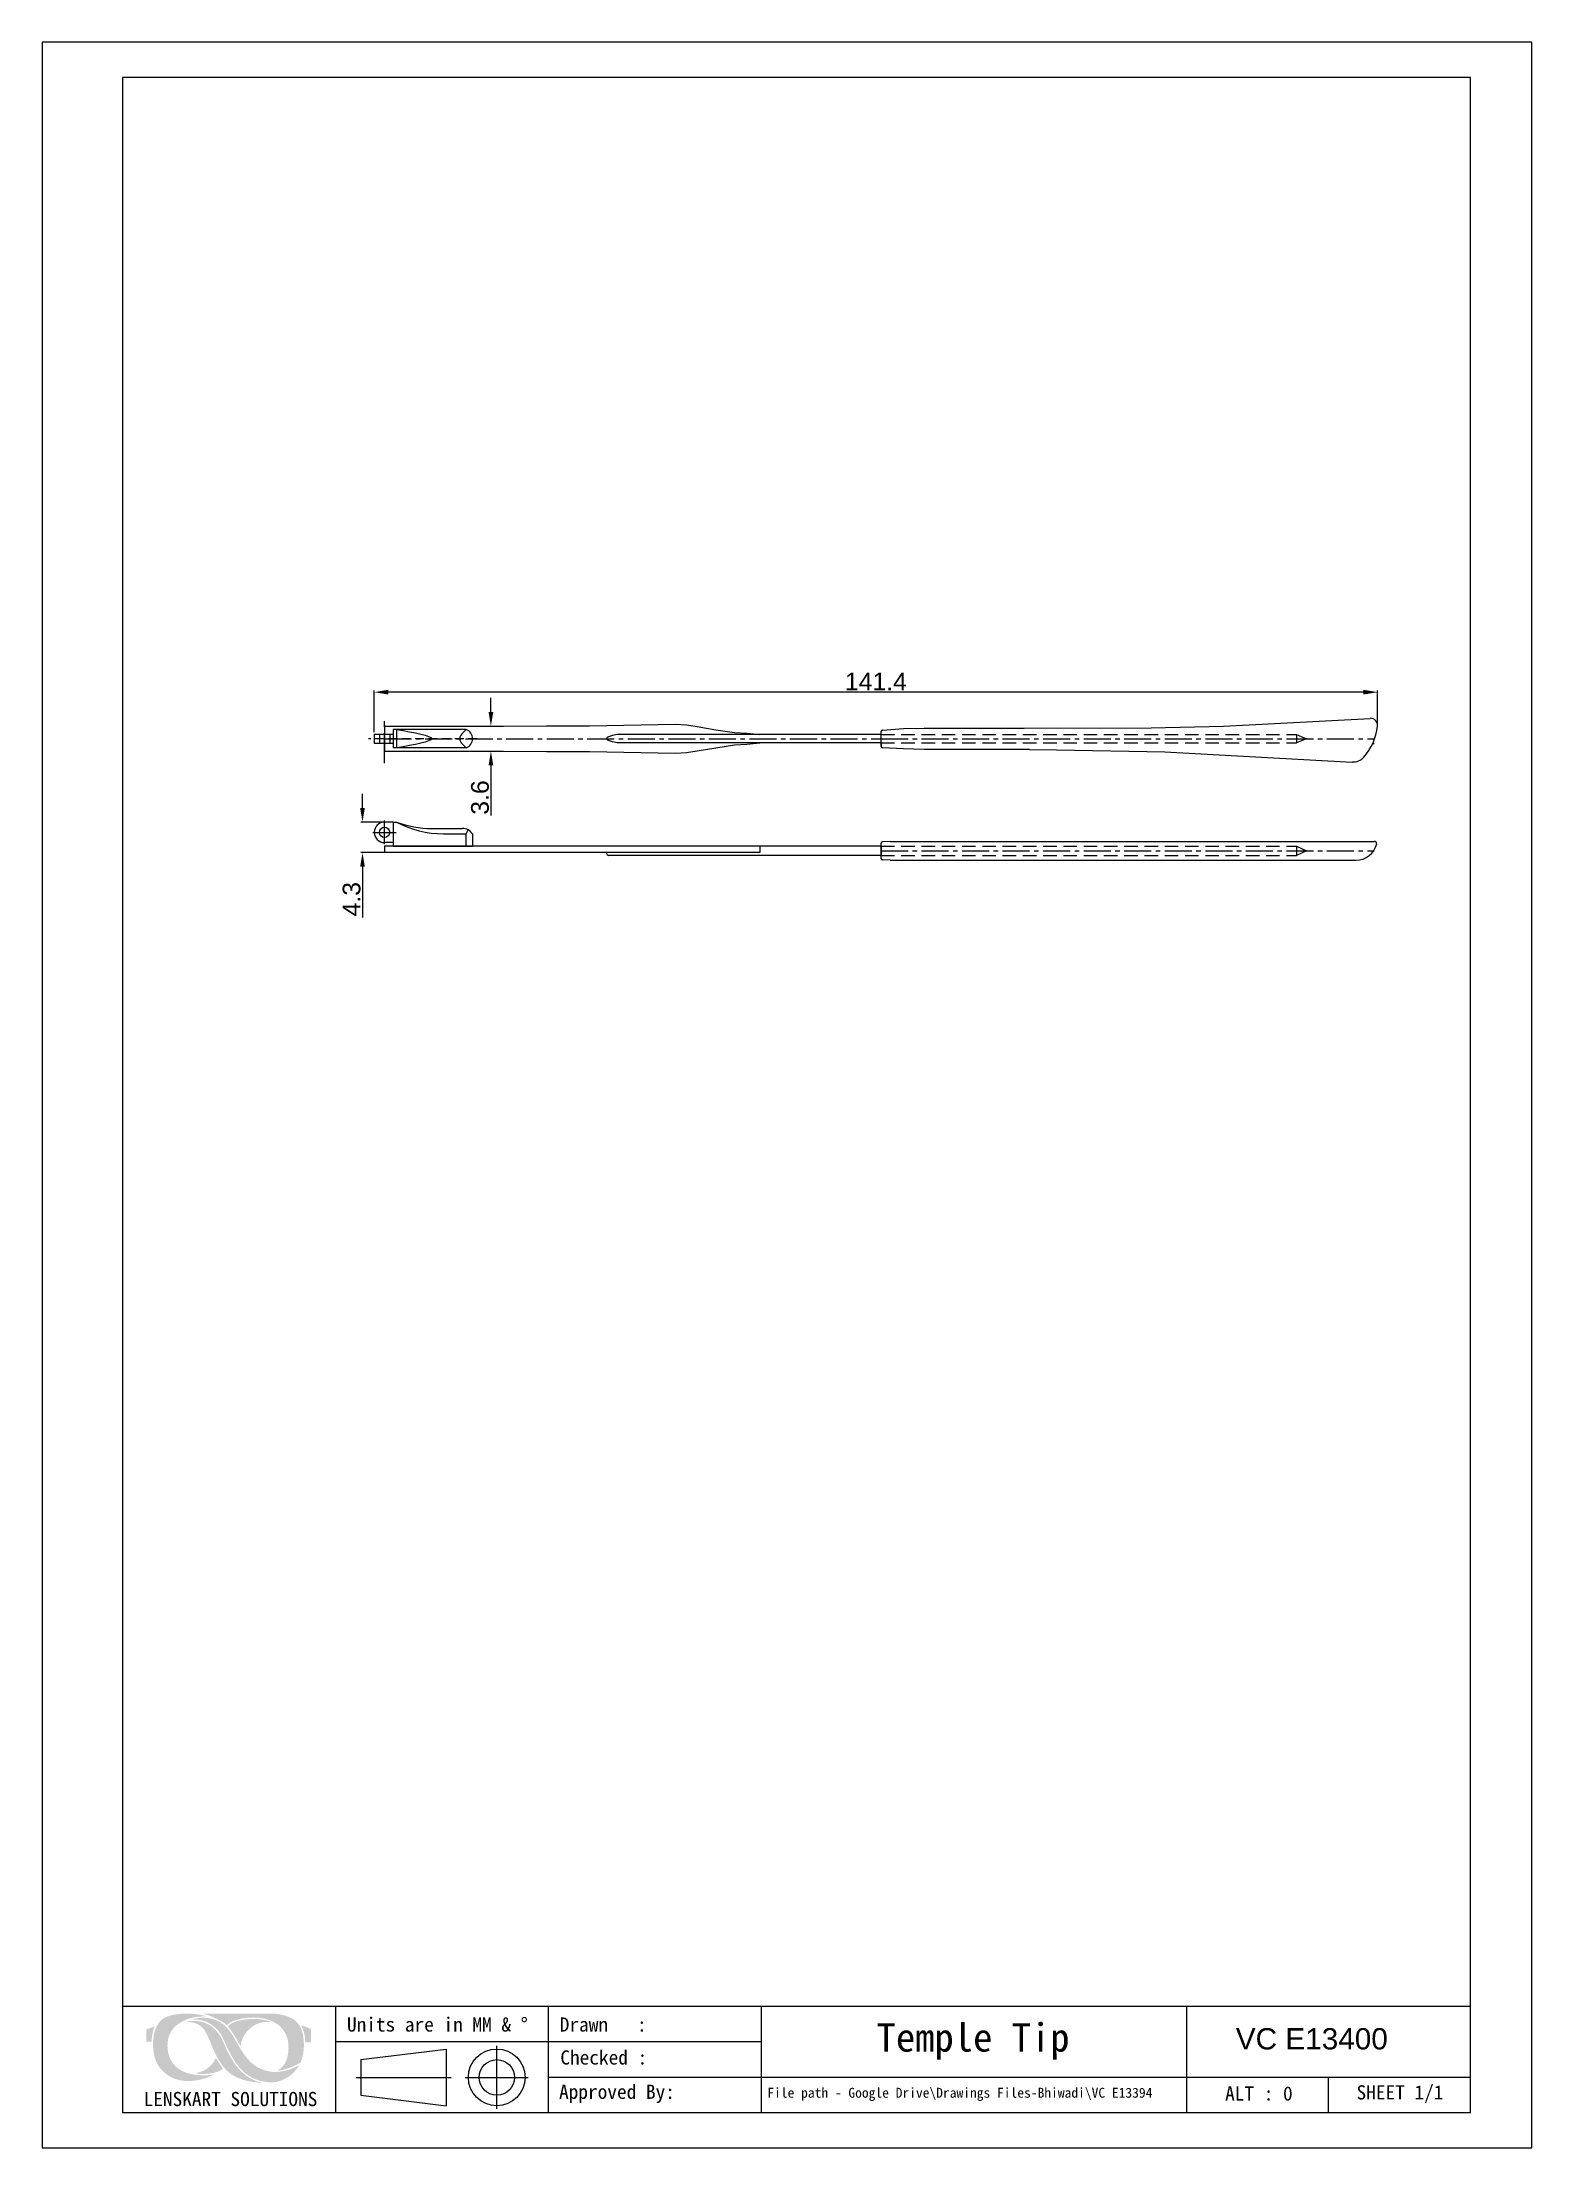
# Model space of a CAD drawing. Header units: inches. Extents: x 21 to 231, y -161 to 136.
import ezdxf

# ---------------------------------------------------------------- set-up
doc = ezdxf.new("R2010")
doc.units = ezdxf.units.IN
doc.header["$MEASUREMENT"] = 0
for name, pattern in [('CENTER', [50.8, 31.75, -6.35, 6.35, -6.35]), ('CENTER2', [28.575, 19.05, -3.175, 3.175, -3.175]), ('HIDDEN', [9.525, 6.35, -3.175]), ('HIDDEN2', [0.1875, 0.125, -0.0625])]:
    doc.linetypes.add(name, pattern=pattern)
for name, color, linetype in [('Center Line', 2, 'CENTER2'), ('Dimension', 3, 'Continuous'), ('Hidden Line', 1, 'HIDDEN2'), ('图框-线条', 7, 'Continuous')]:
    doc.layers.add(name, color=color, linetype=linetype)
doc.layers.add('绘图层', color=7, linetype='Continuous', lineweight=15)
doc.styles.get("Standard").update_dxf_attribs({"font": 'arial.ttf'})
doc.styles.add('宋体', font='SimSun.ttf')
doc.dimstyles.new('Standard$0', dxfattribs={"dimtxt": 2.3, "dimasz": 2, "dimexe": 1, "dimexo": 1, "dimgap": 1, "dimtad": 1, "dimdec": 1, "dimzin": 0, "dimdsep": 46, "dimtxsty": 'Standard', "dimcen": 0, "dimclrd": 4, "dimclre": 4, "dimclrt": 4, "dimadec": 1, "dimazin": 0, "dimtfac": 1, "dimtdec": 1, "dimtofl": 0, "dimtmove": 0, "dimatfit": 0, "dimfxl": 1, "dimtfillclr": 256, "dimtolj": 1, "dimtzin": 0, "dimlwd": -1, "dimlwe": -1, "dimarcsym": 1})

# ---------------------------------------------------------------- blocks, each defined once
blk = doc.blocks.new('*D4')
at = {"layer": 'Defpoints', "color": 0, "transparency": 16777216}
for p in [(67.33, 44.23), (208.76, 39.55), (67.33, 38.32)]:
    blk.add_point(p, dxfattribs=at)
at = {"layer": 'Dimension', "color": 3, "transparency": 16777216}
for p, q in [((67.33, 38.57), (67.33, 44.48)), ((206.76, 44.23), (69.33, 44.23)), ((208.76, 39.8), (208.76, 44.48))]:
    blk.add_line(p, q, dxfattribs=at)
for points in [[(69.33, 44.57), (69.33, 43.9), (67.33, 44.23)], [(206.76, 44.57), (206.76, 43.9), (208.76, 44.23)]]:
    blk.add_solid(points, dxfattribs=at)
at = {"layer": 'Dimension', "transparency": 16777216, "insert": (138.04, 45.74), "char_height": 2.5, "attachment_point": 5}
blk.add_mtext('\\A1;141.4', dxfattribs=at)
blk = doc.blocks.new('*D5')
at = {"layer": 'Defpoints', "color": 0, "transparency": 16777216}
for p in [(69.98, 25.91), (65.67, 21.61), (69.98, 21.61)]:
    blk.add_point(p, dxfattribs=at)
at = {"layer": 'Dimension', "color": 3, "transparency": 16777216}
for p, q in [((65.67, 27.91), (65.67, 29.91)), ((69.73, 25.91), (65.42, 25.91)), ((69.73, 21.61), (65.42, 21.61)), ((65.67, 19.61), (65.67, 12.45))]:
    blk.add_line(p, q, dxfattribs=at)
for points in [[(65.34, 27.91), (66, 27.91), (65.67, 25.91)], [(65.34, 19.61), (66, 19.61), (65.67, 21.61)]]:
    blk.add_solid(points, dxfattribs=at)
at = {"layer": 'Dimension', "transparency": 16777216, "insert": (64.14, 15.03), "char_height": 2.5, "attachment_point": 5, "rotation": 90}
blk.add_mtext('\\A1;4.3', dxfattribs=at)
blk = doc.blocks.new('*D8')
at = {"layer": 'Defpoints', "color": 0, "transparency": 16777216}
for p in [(82.19, 39.45), (82.19, 35.89), (83.77, 35.89)]:
    blk.add_point(p, dxfattribs=at)
at = {"layer": 'Dimension', "color": 3, "transparency": 16777216}
for p, q in [((83.77, 41.45), (83.77, 43.45)), ((82.44, 39.45), (84.02, 39.45)), ((82.44, 35.89), (84.02, 35.89)), ((83.77, 33.89), (83.77, 26.84))]:
    blk.add_line(p, q, dxfattribs=at)
for points in [[(83.44, 41.45), (84.11, 41.45), (83.77, 39.45)], [(83.44, 33.89), (84.11, 33.89), (83.77, 35.89)]]:
    blk.add_solid(points, dxfattribs=at)
at = {"layer": 'Dimension', "transparency": 16777216, "insert": (82.24, 29.37), "char_height": 2.5, "attachment_point": 5, "rotation": 90}
blk.add_mtext('\\A1;3.6', dxfattribs=at)

msp = doc.modelspace()

# ---------------------------------------------------------------- hatches: boundary and pattern name
at = {"layer": '图框-线条', "lineweight": 0, "ltscale": 0.1}
h = msp.add_hatch(color=252, dxfattribs=at)
edge = h.paths.add_edge_path()
edge.add_spline(control_points=[(35.21, -144.39), (35.21, -144.39), (35.21, -146.1), (35.21, -146.1), (35.21, -146.1), (35.21, -146.1), (35.92, -146.1), (35.92, -146.1), (35.92, -146.1), (35.98, -145.7), (35.98, -145.35), (36.06, -144.95), (36.06, -144.95), (36.13, -144.6), (36.24, -144.25), (36.36, -143.95), (36.36, -143.95), (36.36, -143.95), (35.21, -144.39), (35.21, -144.39)], knot_values=[0, 0, 0, 0, 0.166667, 0.166667, 0.166667, 0.166667, 0.333333, 0.333333, 0.333333, 0.333333, 0.5, 0.5, 0.5, 0.5, 0.666667, 0.666667, 0.666667, 0.666667, 1, 1, 1, 1], degree=3, periodic=0)
edge = h.paths.add_edge_path()
edge.add_spline(control_points=[(57.61, -146.18), (57.61, -146.18), (58.42, -146.18), (58.42, -146.18), (58.42, -146.18), (58.42, -146.18), (58.42, -144.33), (58.42, -144.33), (58.42, -144.33), (58.42, -144.33), (57.01, -143.77), (57.01, -143.77), (57.01, -143.77), (57.16, -144.13), (57.32, -144.39), (57.43, -144.84), (57.43, -144.84), (57.54, -145.29), (57.57, -145.69), (57.61, -146.18)], knot_values=[0, 0, 0, 0, 0.166667, 0.166667, 0.166667, 0.166667, 0.333333, 0.333333, 0.333333, 0.333333, 0.5, 0.5, 0.5, 0.5, 0.666667, 0.666667, 0.666667, 0.666667, 1, 1, 1, 1], degree=3, periodic=0)
edge = h.paths.add_edge_path(flags=17)
edge.add_spline(control_points=[(42.13, -150.52), (42.26, -150.63), (43.09, -150.64), (43.23, -150.65), (43.23, -150.65), (44.11, -150.68), (45.43, -150.46), (46.01, -149.91), (46.01, -149.91), (45.95, -149.82), (45.92, -149.79), (45.87, -149.72), (45.87, -149.72), (45.87, -149.72), (45, -148.43), (45, -148.43), (45, -148.43), (44.79, -148.69), (44.69, -149.19), (43.89, -149.8), (43.89, -149.8), (43.42, -150.17), (42.86, -150.42), (42.13, -150.52)], knot_values=[0, 0, 0, 0, 0.142857, 0.142857, 0.142857, 0.142857, 0.285714, 0.285714, 0.285714, 0.285714, 0.428571, 0.428571, 0.428571, 0.428571, 0.571429, 0.571429, 0.571429, 0.571429, 0.714286, 0.714286, 0.714286, 0.714286, 1, 1, 1, 1], degree=3, periodic=0)
edge = h.paths.add_edge_path(flags=17)
edge.add_spline(control_points=[(46.68, -143.95), (46.73, -144.03), (46.74, -144.02), (46.8, -144.09), (46.8, -144.09), (47.45, -144.83), (48.38, -146.62), (48.5, -146.75), (48.5, -146.75), (48.56, -145.25), (49.81, -143.94), (51.05, -143.51), (51.05, -143.51), (51.7, -143.28), (52.05, -143.28), (52.77, -143.34), (52.77, -143.34), (52.53, -143.15), (51.52, -142.98), (51.27, -142.95), (51.27, -142.95), (50.06, -142.82), (48.3, -142.93), (47.22, -143.53), (47.22, -143.53), (47.05, -143.63), (46.74, -143.82), (46.68, -143.95)], knot_values=[0, 0, 0, 0, 0.125, 0.125, 0.125, 0.125, 0.25, 0.25, 0.25, 0.25, 0.375, 0.375, 0.375, 0.375, 0.5, 0.5, 0.5, 0.5, 0.625, 0.625, 0.625, 0.625, 0.75, 0.75, 0.75, 0.75, 1, 1, 1, 1], degree=3, periodic=0)
edge = h.paths.add_edge_path()
edge.add_spline(control_points=[(46.1, -146.3), (45.69, -145.38), (45.57, -145.13), (44.93, -144.44), (44.93, -144.44), (44.05, -143.49), (42.71, -143.03), (41.38, -143.2), (41.38, -143.2), (41.29, -143.22), (41.22, -143.23), (41.13, -143.24), (41.13, -143.24), (41.13, -143.24), (40.9, -143.32), (40.9, -143.32), (40.9, -143.32), (41.67, -143.35), (42.26, -143.46), (42.77, -143.85), (42.77, -143.85), (43.28, -144.23), (43.47, -144.53), (43.8, -145.2), (43.8, -145.2), (44.33, -146.28), (44.68, -147.49), (45.28, -148.49), (45.28, -148.49), (45.91, -149.56), (46.52, -150.34), (47.58, -150.96), (47.58, -150.96), (48.44, -151.46), (50.23, -151.93), (51.42, -151.88), (51.42, -151.88), (51.28, -151.82), (51.1, -151.79), (50.94, -151.74), (50.94, -151.74), (48.73, -151.07), (47.45, -149.19), (46.48, -147.13), (46.48, -147.13), (46.35, -146.86), (46.23, -146.58), (46.1, -146.3)], knot_values=[0, 0, 0, 0, 0.076923, 0.076923, 0.076923, 0.076923, 0.153846, 0.153846, 0.153846, 0.153846, 0.230769, 0.230769, 0.230769, 0.230769, 0.307692, 0.307692, 0.307692, 0.307692, 0.384615, 0.384615, 0.384615, 0.384615, 0.461538, 0.461538, 0.461538, 0.461538, 0.538462, 0.538462, 0.538462, 0.538462, 0.615385, 0.615385, 0.615385, 0.615385, 0.692308, 0.692308, 0.692308, 0.692308, 0.769231, 0.769231, 0.769231, 0.769231, 0.846154, 0.846154, 0.846154, 0.846154, 1, 1, 1, 1], degree=3, periodic=0)
edge = h.paths.add_edge_path()
edge.add_spline(control_points=[(56.72, -149.45), (56.69, -149.45), (55.87, -149.84), (55.7, -149.9), (55.7, -149.9), (55.35, -150.04), (54.93, -150.17), (54.54, -150.24), (54.54, -150.24), (53.57, -150.43), (52.85, -150.43), (51.92, -150.16), (51.92, -150.16), (50.34, -149.69), (49.41, -148.58), (48.67, -147.43), (48.67, -147.43), (47.34, -145.37), (46.81, -143.38), (44.26, -142.84), (44.26, -142.84), (43.83, -142.75), (43.32, -142.71), (42.86, -142.75), (42.86, -142.75), (42.56, -142.77), (41.84, -142.84), (41.62, -142.97), (41.62, -142.97), (42.74, -142.95), (43.62, -143.17), (44.42, -143.74), (44.42, -143.74), (46.07, -144.92), (46.12, -146.16), (46.99, -147.71), (46.99, -147.71), (47.4, -148.45), (47.7, -149.02), (48.27, -149.69), (48.27, -149.69), (49.46, -151.08), (50.72, -151.7), (52.66, -151.84), (52.66, -151.84), (53.6, -151.91), (54.54, -151.49), (55.16, -151.1), (55.16, -151.1), (55.59, -150.84), (55.93, -150.5), (56.25, -150.13), (56.25, -150.13), (56.41, -149.94), (56.59, -149.65), (56.72, -149.45)], knot_values=[0, 0, 0, 0, 0.066667, 0.066667, 0.066667, 0.066667, 0.133333, 0.133333, 0.133333, 0.133333, 0.2, 0.2, 0.2, 0.2, 0.266667, 0.266667, 0.266667, 0.266667, 0.333333, 0.333333, 0.333333, 0.333333, 0.4, 0.4, 0.4, 0.4, 0.466667, 0.466667, 0.466667, 0.466667, 0.533333, 0.533333, 0.533333, 0.533333, 0.6, 0.6, 0.6, 0.6, 0.666667, 0.666667, 0.666667, 0.666667, 0.733333, 0.733333, 0.733333, 0.733333, 0.8, 0.8, 0.8, 0.8, 0.866667, 0.866667, 0.866667, 0.866667, 1, 1, 1, 1], degree=3, periodic=0)
edge = h.paths.add_edge_path()
edge.add_spline(control_points=[(46.53, -143.79), (47.09, -143.35), (47.25, -143.21), (48.07, -142.98), (48.07, -142.98), (49.94, -142.46), (52.35, -142.6), (53.82, -143.75), (53.82, -143.75), (54.62, -144.38), (55.28, -145.48), (55.24, -147.03), (55.24, -147.03), (55.21, -148.17), (54.93, -149.28), (54.03, -149.94), (54.03, -149.94), (53.97, -149.98), (53.72, -150.14), (53.66, -150.16), (53.66, -150.16), (54.55, -150.21), (55.94, -149.61), (56.68, -149.19), (56.68, -149.19), (56.96, -149.03), (56.93, -149.06), (57.05, -148.74), (57.05, -148.74), (57.51, -147.48), (57.53, -145.73), (57.1, -144.5), (57.1, -144.5), (56.91, -143.94), (56.69, -143.64), (56.33, -143.27), (56.33, -143.27), (55.57, -142.51), (54.06, -142.16), (52.96, -142.16), (52.96, -142.16), (49.74, -142.16), (46.43, -142.12), (43.22, -142.16), (43.22, -142.16), (43.46, -142.26), (43.87, -142.36), (44.14, -142.45), (44.14, -142.45), (44.41, -142.55), (45.59, -143.11), (45.83, -143.25), (45.83, -143.25), (46.15, -143.44), (46.47, -143.75), (46.53, -143.79)], knot_values=[0, 0, 0, 0, 0.066667, 0.066667, 0.066667, 0.066667, 0.133333, 0.133333, 0.133333, 0.133333, 0.2, 0.2, 0.2, 0.2, 0.266667, 0.266667, 0.266667, 0.266667, 0.333333, 0.333333, 0.333333, 0.333333, 0.4, 0.4, 0.4, 0.4, 0.466667, 0.466667, 0.466667, 0.466667, 0.533333, 0.533333, 0.533333, 0.533333, 0.6, 0.6, 0.6, 0.6, 0.666667, 0.666667, 0.666667, 0.666667, 0.733333, 0.733333, 0.733333, 0.733333, 0.8, 0.8, 0.8, 0.8, 0.866667, 0.866667, 0.866667, 0.866667, 1, 1, 1, 1], degree=3, periodic=0)
edge = h.paths.add_edge_path()
edge.add_spline(control_points=[(44.75, -150.74), (44.61, -150.73), (44.34, -150.79), (44.18, -150.81), (44.18, -150.81), (41.61, -151.05), (38.57, -150.37), (38.21, -147.23), (38.21, -147.23), (38.04, -145.76), (38.49, -144.43), (39.67, -143.63), (39.67, -143.63), (40.84, -142.82), (42.02, -142.5), (43.75, -142.55), (43.75, -142.55), (43.75, -142.55), (43.05, -142.36), (43.05, -142.36), (43.05, -142.36), (41.52, -142.03), (39.24, -142.02), (37.89, -142.69), (37.89, -142.69), (37.12, -143.07), (36.7, -143.64), (36.41, -144.59), (36.41, -144.59), (35.91, -146.21), (36.05, -148.71), (37.27, -149.99), (37.27, -149.99), (37.43, -150.15), (37.5, -150.26), (37.69, -150.41), (37.69, -150.41), (37.88, -150.56), (37.91, -150.62), (38.15, -150.79), (38.15, -150.79), (39.73, -151.9), (41.78, -151.84), (43.58, -151.24), (43.58, -151.24), (43.8, -151.17), (44, -151.08), (44.19, -151), (44.19, -151), (44.31, -150.95), (44.68, -150.75), (44.75, -150.74)], knot_values=[0, 0, 0, 0, 0.071429, 0.071429, 0.071429, 0.071429, 0.142857, 0.142857, 0.142857, 0.142857, 0.214286, 0.214286, 0.214286, 0.214286, 0.285714, 0.285714, 0.285714, 0.285714, 0.357143, 0.357143, 0.357143, 0.357143, 0.428571, 0.428571, 0.428571, 0.428571, 0.5, 0.5, 0.5, 0.5, 0.571429, 0.571429, 0.571429, 0.571429, 0.642857, 0.642857, 0.642857, 0.642857, 0.714286, 0.714286, 0.714286, 0.714286, 0.785714, 0.785714, 0.785714, 0.785714, 0.857143, 0.857143, 0.857143, 0.857143, 1, 1, 1, 1], degree=3, periodic=0)

# ---------------------------------------------------------------- linework, layer by layer
for p, q in [((221.85, 130.91), (31.85, 130.91)), ((31.85, 130.91), (31.85, -156.09)), ((221.85, -156.09), (221.85, 130.91)), ((80.3, 38.97), (69.98, 38.97)), ((69.98, 38.97), (69.98, 36.37)), ((70.48, 38.97), (70.48, 36.37)), ((79.7, 38.39), (80.3, 38.97)), ((138.76, 36.6), (138.76, 38.69)), ((138.95, 38.89), (141.94, 39.11)), ((141.94, 39.11), (144.86, 39.15)), ((144.86, 39.15), (157.98, 39.15)), ((67.33, 38.32), (67.33, 37.02)), ((67.33, 38.32), (69.98, 38.32)), ((67.33, 37.02), (69.98, 37.02)), ((68.05, 38.32), (68.05, 37.02)), ((69.5, 38.32), (69.5, 37.02)), ((80.3, 36.37), (69.98, 36.37)), ((79.7, 36.95), (80.3, 36.37)), ((100.9, 38.14), (100.2, 37.89)), ((100.9, 37.21), (100.2, 37.45)), ((101.59, 38.25), (100.9, 38.14)), ((101.59, 37.09), (100.9, 37.21)), ((138.76, 38.25), (101.59, 38.25)), ((138.76, 37.09), (101.59, 37.09)), ((141.94, 36.23), (138.95, 36.4)), ((144.86, 36.15), (141.94, 36.23)), ((159.33, 36.15), (144.86, 36.15)), ((69.98, 25.91), (68.78, 25.91)), ((69.98, 25.91), (69.98, 25.51)), ((69.98, 25.91), (70.48, 25.91)), ((69.98, 25.91), (69.98, 22.51)), ((69.98, 25.72), (69.98, 25.12)), ((75.42, 25.01), (79.73, 25.01)), ((77.07, 24.26), (80.3, 24.26)), ((80.3, 24.26), (80.55, 24.8)), ((80.3, 22.51), (80.3, 24.26)), ((81.18, 24.24), (81.18, 22.51)), ((69.98, 23.01), (68.78, 23.01)), ((69.98, 22.51), (81.18, 22.51)), ((138.76, 20.79), (138.76, 22.92)), ((140.07, 23.19), (138.95, 23.12)), ((140.07, 20.52), (138.95, 20.59)), ((31.85, -141.09), (221.85, -141.09)), ((61.85, -141.09), (61.85, -156.09)), ((91.85, -141.09), (91.85, -156.09)), ((121.85, -141.09), (121.85, -156.09)), ((181.85, -156.09), (181.85, -141.09)), ((61.85, -146.09), (121.85, -146.09)), ((65.45, -148.64), (77.45, -147.14)), ((77.45, -147.14), (77.45, -155.14)), ((84.6, -155.59), (84.6, -146.7)), ((64.79, -151.14), (78.18, -151.14)), ((65.45, -148.64), (65.45, -153.64)), ((80.16, -151.14), (89.04, -151.14)), ((91.85, -151.09), (221.85, -151.09)), ((201.85, -156.09), (201.85, -151.09)), ((65.45, -153.64), (77.45, -155.14)), ((31.85, -156.09), (221.85, -156.09))]:
    msp.add_line(p, q)
at = {"ltscale": 1000}
for p, q in [((158.95, 39.15), (176.86, 39.19)), ((176.86, 39.19), (187.02, 39.45)), ((187.02, 39.45), (207.71, 40.54)), ((138.76, 37.09), (138.76, 38.25)), ((138.76, 37.09), (138.76, 36.6)), ((159.71, 36.15), (163.52, 36.1)), ((163.52, 36.1), (178.76, 35.81)), ((178.76, 35.81), (205.2, 34.38)), ((68.78, 22.51), (68.78, 21.61)), ((138.76, 22.51), (68.78, 22.51)), ((121.7, 21.61), (68.78, 21.61)), ((100.08, 21.61), (100.08, 21.46)), ((138.76, 21.21), (100.33, 21.21)), ((121.7, 22.51), (121.7, 21.61)), ((138.76, 22.51), (138.76, 21.21)), ((140.07, 23.19), (208.33, 23.19)), ((140.07, 20.52), (205.71, 20.52))]:
    msp.add_line(p, q, dxfattribs=at)
msp.add_lwpolyline([(20.51, -161.09), (230.51, -161.09), (230.51, 135.91), (20.51, 135.91)], close=True)
for points in [[(68.78, 39.45), (85.54, 39.45), (91.61, 39.47)], [(68.78, 39.45), (68.78, 35.89)], [(91.61, 39.47), (97.69, 39.49), (109.79, 39.7), (111.32, 39.62), (112.84, 39.41), (115.46, 38.94), (118.09, 38.56), (119.87, 38.43), (121.7, 38.25)], [(157.98, 39.15), (158.95, 39.15)], [(68.78, 35.89), (85.54, 35.89), (91.61, 35.87)], [(91.61, 35.87), (97.69, 35.85), (109.79, 35.64), (111.32, 35.72), (112.84, 35.94), (115.46, 36.4), (118.09, 36.78), (119.87, 36.91), (121.7, 37.09)], [(159.71, 36.15), (158.32, 36.15)]]:
    msp.add_lwpolyline(points)
for centre, radius in [((68.78, 24.46), 0.725), ((84.6, -151.14), 4), ((84.6, -151.14), 2.5)]:
    msp.add_circle(centre, radius)
for centre, radius, start, end in [((79.78, 37.67), 1.4, 291.7868, 68.2132), ((138.96, 38.69), 0.2, 94.1446, 180), ((80.39, 37.67), 1, 133.9963, 226.0037), ((100.28, 37.67), 0.23, 109.44, 250.56), ((138.96, 36.6), 0.2, 180, 266.6822), ((68.78, 24.46), 1.45, 90, 270), ((77.07, 38.26), 14, 241.9019, 270), ((75.42, 39.01), 14, 249.3439, 270), ((79.73, 23.26), 1.75, 34.0477, 90), ((138.96, 22.92), 0.2, 93.3178, 180), ((138.96, 20.79), 0.2, 180, 266.6822)]:
    msp.add_arc(centre, radius, start, end)
for centre, radius, start, end in [((200.84, 40.32), 7.96, 318.552, 353.6168), ((207.76, 39.55), 1, 353.6168, 93.0312), ((205.31, 36.38), 2, 266.9032, 318.552), ((100.33, 21.46), 0.25, 180, 270), ((205.71, 23.52), 3, 270, 346.9099), ((208.33, 22.89), 0.3, 352.1338, 90)]:
    msp.add_arc(centre, radius, start, end, dxfattribs=at)
msp.add_spline([(70.48, 38.97), (75.42, 37.67), (70.48, 36.37)], degree=3)
at = {"layer": 'Center Line', "linetype": 'CENTER', "ltscale": 0.133361}
for p, q in [((68.78, 34.23), (68.78, 40.49)), ((67.13, 24.46), (70.43, 24.46)), ((68.78, 22.81), (68.78, 26.11))]:
    msp.add_line(p, q, dxfattribs=at)
at = {"layer": 'Center Line', "ltscale": 0.2}
for points in [[(68.78, 37.67), (138.76, 37.67)], [(138.76, 37.67), (208.3, 37.67)], [(138.76, 21.86), (208.3, 21.86)]]:
    msp.add_lwpolyline(points, dxfattribs=at)
at = {"layer": 'Hidden Line', "ltscale": 10}
msp.add_line((81.83, 37.67), (66.52, 37.67), dxfattribs=at)
at = {"layer": 'Hidden Line', "linetype": 'HIDDEN', "ltscale": 0.3}
for p, q in [((197.33, 38.25), (197.33, 37.09)), ((197.33, 22.51), (197.33, 21.21))]:
    msp.add_line(p, q, dxfattribs=at)
for points in [[(138.76, 38.25), (197.33, 38.25)], [(138.76, 37.09), (197.33, 37.09)], [(197.33, 38.25), (198.74, 37.67), (197.33, 37.09)], [(208.06, 36.97), (208.3, 36.97)], [(138.76, 22.51), (197.33, 22.51)], [(138.76, 21.21), (197.33, 21.21)], [(197.33, 22.51), (198.74, 21.86), (197.33, 21.21)]]:
    msp.add_lwpolyline(points, dxfattribs=at)

# ---------------------------------------------------------------- texts
at = {"insert": (199.49, -145.72), "char_height": 3, "width": 34.3483, "attachment_point": 5}
msp.add_mtext('VC E13400', dxfattribs=at)
at = {"layer": '绘图层', "color": 7, "linetype": 'ByBlock', "lineweight": 9, "attachment_point": 5, "style": '宋体'}
for s, insert, char_height, width in [('\\pxql;{\\fNSimSun|b0|i0|c0|p49;Units are in MM & %%D}', (78.75, -143.7), 2, 30.5443), ('\\pxql;{\\fNSimSun|b0|i0|c0|p49;Drawn   : }', (108.75, -143.7), 2, 30.5443), ('{\\fNSimSun|b0|i0|c0|p49;Temple Tip}', (151.74, -146.08), 4, 58.2869), ('\\pxql;{\\fNSimSun|b0|i0|c0|p49;Checked : }', (105.01, -148.35), 2, 22.9015), ('{\\fSimSun|b0|i0|c134|p2;LENSKART SOLUTIONS}', (47.06, -154.21), 2, 58.9745), ('\\pxql;{\\fNSimSun|b0|i0|c0|p49;Approved By:}', (104.83, -153.46), 2, 22.9015), ('\\pxql;{\\fNSimSun|b0|i0|c0|p49;File path - Google Drive\\\\Drawings Files-Bhiwadi\\\\VC E13394}', (167.68, -153.54), 1.4, 89.89), ('{\\fNSimSun|b0|i0|c0|p49;ALT : 0}', (192.03, -153.43), 2, 17.2791), ('{\\fNSimSun|b0|i0|c0|p49;SHEET 1/1}', (211.92, -153.5), 2, 17.2791)]:
    msp.add_mtext(s, dxfattribs=dict(at, insert=insert, char_height=char_height, width=width))

# ---------------------------------------------------------------- dimensions: what is measured, and where the dimension line sits
at = {"layer": 'Dimension'}
dim = msp.add_linear_dim(base=(67.33, 44.23), p1=(208.76, 39.55), p2=(67.33, 38.32), dimstyle='Standard$0', override={"dimtxt": 2.5, "dimexe": 0.25, "dimexo": 0.25, "dimgap": 0.25, "dimclrd": 3, "dimclre": 3, "dimclrt": 256, "dimadec": 2, "dimtdec": 2, "dimatfit": 3}, dxfattribs=at)
dim.commit()
dim.dimension.update_dxf_attribs({"geometry": '*D4', "text_midpoint": (138.04, 45.74)})
for base, p1, p2, override, picture, middle in [((83.77, 35.89), (82.19, 39.45), (82.19, 35.89), {"dimtxt": 2.5, "dimexe": 0.25, "dimexo": 0.25, "dimgap": 0.25, "dimclrd": 3, "dimclre": 3, "dimclrt": 256, "dimadec": 2, "dimtdec": 2, "dimatfit": 3}, '*D8', (82.24, 29.37)), ((65.67, 21.61), (69.98, 25.91), (69.98, 21.61), {"dimtxt": 2.5, "dimexe": 0.25, "dimexo": 0.25, "dimgap": 0.25, "dimtad": 1, "dimtih": 0, "dimtoh": 0, "dimclrd": 3, "dimclre": 3, "dimclrt": 256, "dimadec": 2, "dimtdec": 2, "dimatfit": 3}, '*D5', (64.14, 15.03))]:
    dim = msp.add_linear_dim(base=base, p1=p1, p2=p2, angle=90, dimstyle='Standard$0', override=override, dxfattribs=at)
    dim.commit()
    dim.dimension.update_dxf_attribs({"geometry": picture, "text_midpoint": middle})

doc.saveas('drawing.dxf')
